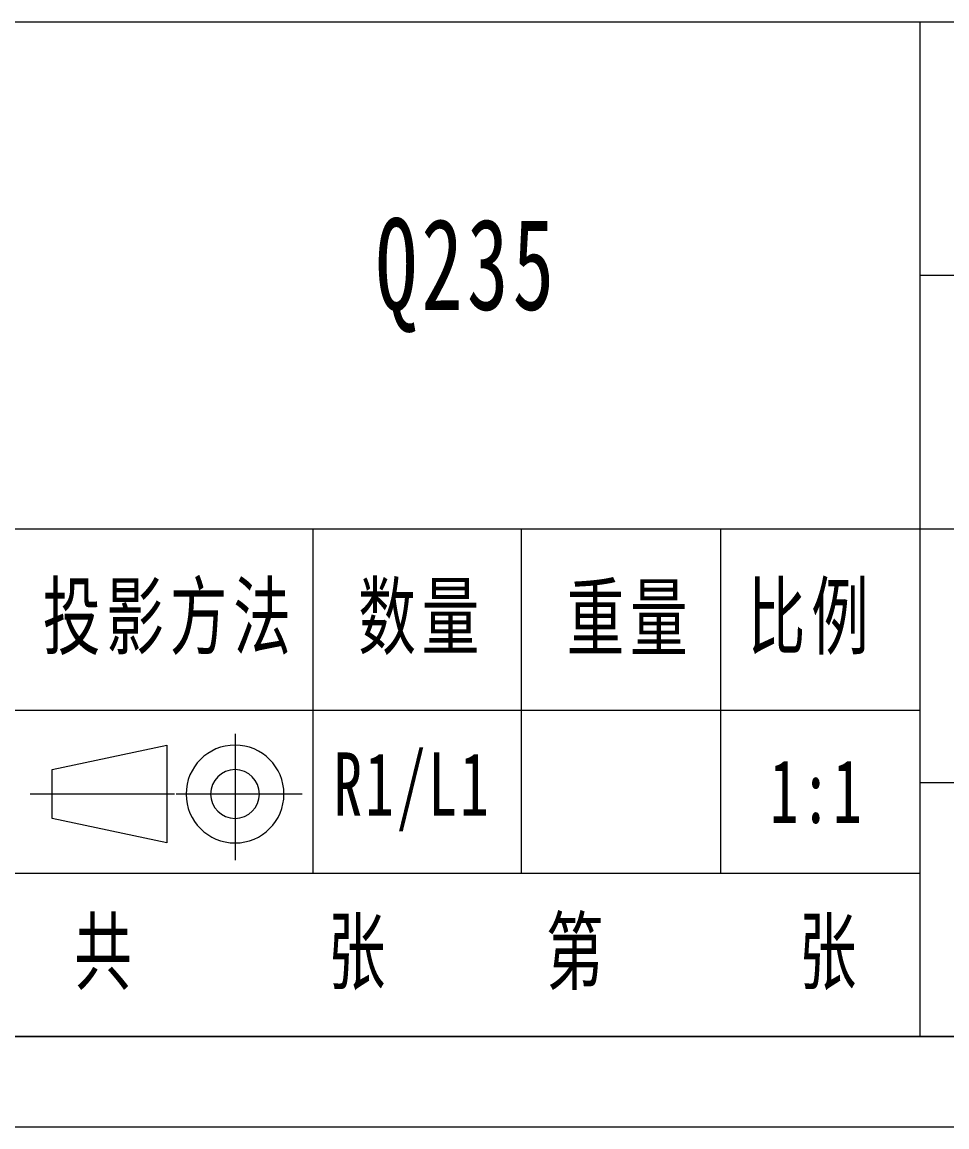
# Model space of a CAD drawing. Header units: millimetres. Extents: x -15766 to 80009, y -9701 to 15159.
# Drawn here: x 542.6 to 593.6, y 11131.7 to 11192.7 of the extents above; entities that cross this region are included whole.
import ezdxf

# ---------------------------------------------------------------- set-up
doc = ezdxf.new("R2010")
doc.units = ezdxf.units.MM
doc.linetypes.add('CENTER-HOKUTO_1', pattern=[16, 13, -1, 1, -1])
for name, color, linetype, lineweight in [('CDRAFT0', 7, 'Continuous', 18), ('title_frame', 7, 'Continuous', 18), ('尺寸线层', 3, 'Continuous', 18), ('粗实线层_1', 7, 'Continuous', 15), ('细实线层', 7, 'Continuous', 18)]:
    doc.layers.add(name, color=color, linetype=linetype, lineweight=lineweight)
doc.styles.add('标准', font='', dxfattribs={"width": 0.667})
doc.styles.get('标准').set_extended_font_data('宋体')

# ---------------------------------------------------------------- blocks, each defined once
blk = doc.blocks.new('*X6')
at = {"layer": 'CDRAFT0'}
blk.add_line((0, 0), (420, 0), dxfattribs=at)
at = {"layer": '粗实线层_1'}
blk.add_line((25, 5), (415, 5), dxfattribs=at)

msp = doc.modelspace()

# ---------------------------------------------------------------- linework, layer by layer
at = {"layer": '粗实线层_1'}
for p, q in [((642.15348, 11192.74841), (462.15348, 11192.74841)), ((592.15348, 11192.74841), (592.15348, 11136.74841)), ((642.15348, 11178.74841), (592.15348, 11178.74841)), ((592.15348, 11164.74841), (462.15348, 11164.74841)), ((558.65348, 11164.74841), (558.65348, 11145.74841)), ((570.15348, 11164.74841), (570.15348, 11145.74841)), ((581.15348, 11164.74841), (581.15348, 11145.74841)), ((642.15348, 11164.74841), (592.15348, 11164.74841)), ((642.15348, 11150.74841), (592.15348, 11150.74841)), ((592.15348, 11145.74841), (542.15348, 11145.74841)), ((642.15348, 11136.74841), (462.15348, 11136.74841))]:
    msp.add_line(p, q, dxfattribs=at)
at = {"layer": '细实线层'}
msp.add_line((592.15348, 11154.74841), (542.15348, 11154.74841), dxfattribs=at)
at = {"layer": '细实线层', "color": 2, "linetype": 'CENTER-HOKUTO_1', "lineweight": 18}
for p, q in [((554.3516, 11153.44824), (554.3516, 11146.47144)), ((551.00151, 11150.12724), (543.04346, 11150.12724)), ((558.06394, 11150.12724), (551.10829, 11150.12724))]:
    msp.add_line(p, q, dxfattribs=at)
at = {"layer": '细实线层', "color": 3}
for p, q in [((544.25514, 11151.47724), (550.58219, 11152.82724)), ((550.58219, 11152.82724), (550.58219, 11147.42724)), ((544.25514, 11148.77724), (544.25514, 11151.47724)), ((550.58219, 11147.42724), (544.25514, 11148.77724))]:
    msp.add_line(p, q, dxfattribs=at)
for radius in [2.7, 1.35]:
    msp.add_arc((554.3516, 11150.12724), radius, 0, 359.9893827, dxfattribs=at)

# ---------------------------------------------------------------- block references
at = {"layer": 'title_frame'}
msp.add_blockref('*X6', (227.15348, 11131.74841), dxfattribs=at)

# ---------------------------------------------------------------- texts
at = {"layer": '尺寸线层', "attachment_point": 5, "line_spacing_factor": 1.15057, "style": '标准'}
for s, insert, char_height, width in [('{\\T1.1;Q235}', (567.15348, 11178.74841), 5.0503058, 29.4580043), ('\\T1.1;投影方法', (550.74847, 11159.74841), 3.5, 22), ('\\T1.1;数量', (564.65348, 11159.74841), 3.5, 22), ('\\T1.1;重量', (576.15348, 11159.74841), 3.5, 22), ('\\T1.1;比例', (586.15348, 11159.74841), 3.5, 22), ('{\\T1.1;R1/L1}', (564.15348, 11150.24841), 3.5, 11), ('\\T1.1;1:1', (586.48829, 11150.24841), 3.5, 10.6696195), ('\\T1.1;共', (547.22481, 11141.24841), 3.5, 8), ('\\T1.1;张', (561.22481, 11141.24841), 3.5, 8), ('\\T1.1;第', (573.26372, 11141.24841), 3.5, 8), ('\\T1.1;张', (587.22481, 11141.24841), 3.5, 8)]:
    msp.add_mtext(s, dxfattribs=dict(at, insert=insert, char_height=char_height, width=width))

doc.saveas('drawing.dxf')
